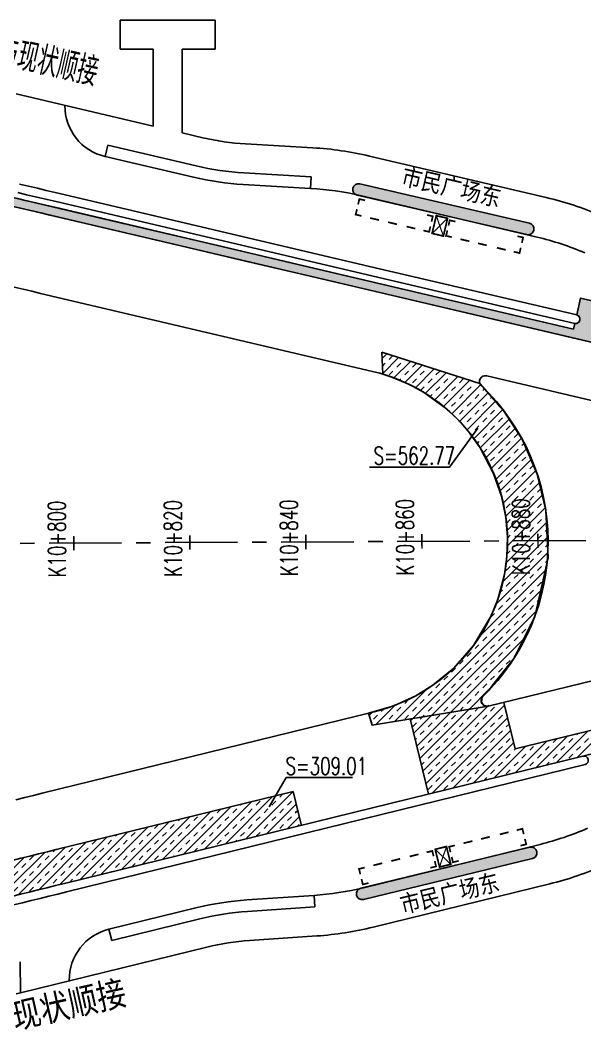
# Model space of a CAD drawing. Extents: x 113363 to 119694, y 18926 to 19620.
# Drawn here: x 114958 to 115055.3, y 19186 to 19360.8 of the extents above; entities that cross this region are included whole.
import ezdxf
from ezdxf.enums import TextEntityAlignment as Align

# ---------------------------------------------------------------- set-up
doc = ezdxf.new("R2010")
doc.units = 0
doc.linetypes.add('CENTER', pattern=[2, 1.25, -0.25, 0.25, -0.25])
doc.linetypes.add('CONTINOUS', pattern=[0])
for name, color, linetype in [('AXIS', 2, 'Continuous'), ('SZ-ZH-DIM', 7, 'Continuous'), ('人行道', 1, 'Continuous'), ('公交站', 3, 'Continuous'), ('对应标注', 1, 'Continuous'), ('树池绿化', 3, 'Continuous'), ('现状', 5, 'Continuous'), ('计量填充层2', 241, 'Continuous'), ('设计范围', 4, 'Continuous'), ('辅助填充', 3, 'Continuous')]:
    doc.layers.add(name, color=color, linetype=linetype)
doc.styles.add('hysztext', font='txtd.shx', dxfattribs={"width": 0.7, "bigfont": 'hztxt.shx'})
doc.styles.get("Standard").update_dxf_attribs({"font": 'txtd.shx', "width": 0.7, "bigfont": 'hztxt.shx'})
doc.styles.add('txtd', font='txtd.shx', dxfattribs={"width": 0.7, "bigfont": 'hztxt.shx'})
doc.styles.add('XBT', font='', dxfattribs={"width": 0.85})
doc.styles.get('XBT').set_extended_font_data('宋体')

# ---------------------------------------------------------------- blocks, each defined once
blk = doc.blocks.new('公交站台8')
at = {"layer": '公交站'}
blk.add_hatch(color=256, dxfattribs=at).paths.add_polyline_path([(14.94, -2.35, 1), (14.94, -0.35), (-15.06, -0.35, 1), (-15.06, -2.35)])
at = {"layer": '公交站', "linetype": 'Continuous'}
for points in [[(-14.56, 2, 0.3, 0.3, 0), (-14.57, 2.96, 0.3, 0.3, 0), (-13.55, 2.96, 0.3, 0.3, 0)], [(-10.45, 2.97, 0.3, 0.3, 0), (-12.02, 2.97, 0.3, 0.3, 0)], [(-7.27, 2.98, 0.3, 0.3, 0), (-8.83, 2.97, 0.3, 0.3, 0)], [(-4.01, 2.99, 0.3, 0.3, 0), (-5.57, 2.98, 0.3, 0.3, 0)], [(-1.56, 2.04, 0.3, 0.3, 0), (-1.57, 2.99, 0.3, 0.3, 0), (-2.58, 2.99, 0.3, 0.3, 0)], [(1, 0, 0.2, 0.2, 0), (-1.01, 3.14, 0.2, 0.2, 0)], [(0.99, 3.15, 0.2, 0.2, 0), (-1, 0, 0.2, 0.2, 0)], [(1.44, 2.04, 0.3, 0.3, 0), (1.43, 3, 0.3, 0.3, 0), (2.45, 3, 0.3, 0.3, 0)], [(5.55, 3.01, 0.3, 0.3, 0), (3.98, 3.01, 0.3, 0.3, 0)], [(8.64, 3.02, 0.3, 0.3, 0), (7.08, 3.01, 0.3, 0.3, 0)], [(11.99, 3.03, 0.3, 0.3, 0), (10.43, 3.02, 0.3, 0.3, 0)], [(14.44, 2.08, 0.3, 0.3, 0), (14.43, 3.03, 0.3, 0.3, 0), (13.42, 3.03, 0.3, 0.3, 0)], [(-14.56, 1.16, 0.3, 0.3, 0), (-14.56, 0.21, 0.3, 0.3, 0), (-13.55, 0.21, 0.3, 0.3, 0)], [(-1.56, 1.2, 0.3, 0.3, 0), (-1.56, 0.24, 0.3, 0.3, 0), (-2.57, 0.24, 0.3, 0.3, 0)], [(1.44, 1.2, 0.3, 0.3, 0), (1.44, 0.25, 0.3, 0.3, 0), (2.45, 0.25, 0.3, 0.3, 0)], [(14.44, 1.24, 0.3, 0.3, 0), (14.44, 0.28, 0.3, 0.3, 0), (13.43, 0.28, 0.3, 0.3, 0)]]:
    blk.add_lwpolyline(points, format="xyseb", dxfattribs=at)
blk.add_lwpolyline([(0.99, 3.15, 0.3, 0.3, 0), (-1.01, 3.14, 0.3, 0.3, 0), (-1, 0, 0.3, 0.3, 0), (1, 0, 0.3, 0.3, 0)], format="xyseb", close=True, dxfattribs=at)
at = {"layer": '公交站'}
blk.add_lwpolyline([(14.94, -0.35, -1), (14.94, -2.35), (-15.06, -2.35, -1), (-15.06, -0.35)], format="xyb", close=True, dxfattribs=at)
at = {"layer": '公交站', "style": 'XBT', "width": 0.85}
blk.add_attdef('公交站台', text='', height=3, dxfattribs=at).set_placement((-7.29, -7.56), align=Align.BOTTOM_LEFT)
blk = doc.blocks.new('公交站台7')
at = {"layer": '公交站'}
blk.add_hatch(color=256, dxfattribs=at).paths.add_polyline_path([(-15.06, 2.35, 1), (-15.06, 0.35), (14.94, 0.35, 1), (14.94, 2.35)])
blk.add_lwpolyline([(14.94, 0.35, 1), (14.94, 2.35), (-15.06, 2.35, 1), (-15.06, 0.35)], format="xyb", close=True, dxfattribs=at)
at = {"layer": '公交站', "linetype": 'Continuous'}
blk.add_lwpolyline([(0.99, -3.15, 0.3, 0.3, 0), (-1.01, -3.14, 0.3, 0.3, 0), (-1, 0, 0.3, 0.3, 0), (1, 0, 0.3, 0.3, 0)], format="xyseb", close=True, dxfattribs=at)
for points in [[(1, 0, 0.2, 0.2, 0), (-1.01, -3.14, 0.2, 0.2, 0)], [(0.99, -3.15, 0.2, 0.2, 0), (-1, 0, 0.2, 0.2, 0)], [(-14.56, -1.16, 0.3, 0.3, 0), (-14.56, -0.21, 0.3, 0.3, 0), (-13.55, -0.21, 0.3, 0.3, 0)], [(-1.56, -1.2, 0.3, 0.3, 0), (-1.56, -0.24, 0.3, 0.3, 0), (-2.57, -0.24, 0.3, 0.3, 0)], [(1.44, -1.2, 0.3, 0.3, 0), (1.44, -0.25, 0.3, 0.3, 0), (2.45, -0.25, 0.3, 0.3, 0)], [(14.44, -1.24, 0.3, 0.3, 0), (14.44, -0.28, 0.3, 0.3, 0), (13.43, -0.28, 0.3, 0.3, 0)], [(-14.56, -2, 0.3, 0.3, 0), (-14.57, -2.96, 0.3, 0.3, 0), (-13.55, -2.96, 0.3, 0.3, 0)], [(-10.45, -2.97, 0.3, 0.3, 0), (-12.02, -2.97, 0.3, 0.3, 0)], [(-7.27, -2.98, 0.3, 0.3, 0), (-8.83, -2.97, 0.3, 0.3, 0)], [(-4.01, -2.99, 0.3, 0.3, 0), (-5.57, -2.98, 0.3, 0.3, 0)], [(-1.56, -2.04, 0.3, 0.3, 0), (-1.57, -2.99, 0.3, 0.3, 0), (-2.58, -2.99, 0.3, 0.3, 0)], [(1.44, -2.04, 0.3, 0.3, 0), (1.43, -3, 0.3, 0.3, 0), (2.45, -3, 0.3, 0.3, 0)], [(5.55, -3.01, 0.3, 0.3, 0), (3.98, -3.01, 0.3, 0.3, 0)], [(8.64, -3.02, 0.3, 0.3, 0), (7.08, -3.01, 0.3, 0.3, 0)], [(11.99, -3.03, 0.3, 0.3, 0), (10.43, -3.02, 0.3, 0.3, 0)], [(14.44, -2.08, 0.3, 0.3, 0), (14.43, -3.03, 0.3, 0.3, 0), (13.42, -3.03, 0.3, 0.3, 0)]]:
    blk.add_lwpolyline(points, format="xyseb", dxfattribs=at)
at = {"layer": '公交站', "style": 'XBT', "width": 0.85}
blk.add_attdef('公交站台', text='', height=3, dxfattribs=at).set_placement((-7.29, 3.31), align=Align.BOTTOM_LEFT)

msp = doc.modelspace()

# ---------------------------------------------------------------- hatches: boundary and pattern name
at = {"layer": '计量填充层2'}
h = msp.add_hatch(dxfattribs=at)
h.set_pattern_fill('TRANS', color=256, scale=0.3, angle=45, style=0)
h.paths.add_polyline_path([(114676.45, 19303.319), (114676.852, 19301.873), (114774.965, 19325.946), (114785.597, 19328.539), (114793.198, 19330.344), (114798.595, 19331.579), (114808.349, 19333.677), (114815.183, 19335.014), (114823.781, 19336.503), (114833.939, 19337.944), (114840.923, 19338.731), (114848.657, 19339.411), (114857.205, 19339.931), (114868.313, 19340.242), (114877.786, 19340.185), (114886.579, 19339.866), (114896.364, 19339.207), (114906.313, 19338.209), (114917.793, 19336.641), (114926.66, 19335.136), (114934.338, 19333.66), (114943.97, 19331.63), (114951.767, 19329.882), (114959.574, 19328.073), (114973.448, 19324.817), (114983.524, 19322.451), (114996.861, 19319.32), (115008.509, 19316.585), (115108.453, 19293.117), (115106.515, 19283.77), (115108.597, 19283.345), (115113.471, 19282.395), (115118.787, 19281.443), (115123.722, 19280.65), (115126.969, 19302.156), (115124.563, 19302.532), (115120.578, 19303.207), (115118.051, 19303.666), (115113.49, 19304.546), (115110.9, 19305.074), (115109.851, 19299.979), (115054.615, 19312.949), (115053.929, 19310.028), (115054.277, 19309.839), (115054.481, 19309.493), (115054.412, 19308.933), (115054.088, 19308.625), (115053.586, 19308.568), (115053.357, 19307.594), (115004.89, 19318.975), (114992.833, 19321.806), (114980.944, 19324.598), (114967.918, 19327.656), (114960.654, 19329.361), (114955.299, 19330.608), (114948.528, 19332.154), (114941.486, 19333.704), (114932.608, 19335.535), (114924.79, 19336.997), (114916.297, 19338.387), (114908.233, 19339.49), (114902.694, 19340.119), (114893.148, 19340.963), (114883.768, 19341.497), (114874.254, 19341.741), (114867.386, 19341.732), (114859.133, 19341.515), (114847.587, 19340.834), (114837.035, 19339.823), (114827.419, 19338.576), (114818.499, 19337.138), (114809.104, 19335.361), (114800.31, 19333.499), (114792.871, 19331.808), (114781.615, 19329.118), (114773.342, 19327.092), (114765.561, 19325.183), (114756.098, 19322.861), (114748.337, 19320.957), (114740.65, 19319.071), (114732.761, 19317.135), (114726.947, 19315.709), (114719.515, 19313.885), (114708.533, 19311.191)])
h = msp.add_hatch(dxfattribs=at)
h.set_pattern_fill('TRANS', color=256, scale=0.3, angle=45, style=0)
h.paths.add_polyline_path([(115038.701, 19242.638), (115037.911, 19242.775), (115037.509, 19243.309), (115037.663, 19244.209), (115038.32, 19244.88), (115038.32, 19244.877), (115043.148, 19250.921), (115046.715, 19258.088), (115048.996, 19268.194), (115048.611, 19276.424), (115047.145, 19282.599), (115044.614, 19288.5), (115041.321, 19293.598), (115037.244, 19298.243), (115020.319, 19303.606), (115020.508, 19299.844), (115022.082, 19299.325), (115025.132, 19298.034), (115027.553, 19296.707), (115031.251, 19294.051), (115033.313, 19292.149), (115035.294, 19289.936), (115037.32, 19287.118), (115039.616, 19282.747), (115040.976, 19278.807), (115041.716, 19275.202), (115042.004, 19271.78), (115041.903, 19268.356), (115041.479, 19265.297), (115040.33, 19261.019), (115039.196, 19258.229), (115036.158, 19253.102), (115032.747, 19249.211), (115029.16, 19246.263), (115026.222, 19244.446), (115022.386, 19242.704), (115018.062, 19241.435), (115018.662, 19239.338)])
h = msp.add_hatch(dxfattribs=at)
h.set_pattern_fill('TRANS', color=256, scale=0.3, angle=45, style=0)
h.paths.add_polyline_path([(115041.354, 19243.289), (115039.828, 19242.914, -0.3265726), (115039.173, 19243.184), (115039.149, 19242.867), (115025.205, 19240.465), (115028.387, 19227.494), (115055.017, 19234.028), (115079.297, 19239.985), (115078.344, 19243.87), (115043.32, 19235.276)])
h = msp.add_hatch(dxfattribs=at)
h.set_pattern_fill('TRANS', color=256, scale=0.3, angle=45, style=0)
h.paths.add_polyline_path([(114964.201, 19217.924), (114962.684, 19217.551), (114961.166, 19217.179), (114959.649, 19216.808), (114958.131, 19216.437), (114956.614, 19216.067), (114955.525, 19215.803), (114956.94, 19209.972), (114958.034, 19210.238), (114959.555, 19210.608), (114961.075, 19210.98), (114962.595, 19211.352), (114964.113, 19211.724), (114965.631, 19212.096), (115006.473, 19222.117), (115005.058, 19227.948)])

# ---------------------------------------------------------------- linework, layer by layer
at = {"layer": 'AXIS', "color": 211, "linetype": 'CENTER', "ltscale": 10}
msp.add_line((113543.008, 19263.619), (119536.495, 19293.532), dxfattribs=at)
at = {"layer": 'SZ-ZH-DIM'}
for points in [[(114967.24, 19271.977, 0.25, 0.25, 0), (114967.252, 19269.477, 0.25, 0.25, 0)], [(114987.239, 19272.077, 0.25, 0.25, 0), (114987.252, 19269.577, 0.25, 0.25, 0)], [(115007.239, 19272.177, 0.25, 0.25, 0), (115007.252, 19269.677, 0.25, 0.25, 0)], [(115027.239, 19272.277, 0.25, 0.25, 0), (115027.251, 19269.777, 0.25, 0.25, 0)], [(115047.239, 19272.377, 0.25, 0.25, 0), (115047.251, 19269.877, 0.25, 0.25, 0)]]:
    msp.add_lwpolyline(points, format="xyseb", dxfattribs=at)
at = {"layer": '人行道', "linetype": 'Continuous'}
msp.add_line((114975.237, 19360.8), (114991.6, 19360.8), dxfattribs=at)
at = {"layer": '人行道', "ltscale": 10}
for p, q in [((114975.237, 19360.8), (114975.237, 19355.8)), ((114991.6, 19360.8), (114991.6, 19355.8)), ((114975.237, 19355.8), (114980.918, 19355.8)), ((114980.918, 19355.8), (114980.918, 19342.58)), ((114985.918, 19355.8), (114991.6, 19355.8)), ((114985.918, 19355.8), (114985.918, 19341.406)), ((114957.3, 19348.126), (114980.918, 19342.58)), ((114985.918, 19341.406), (114989.486, 19340.568)), ((114996.849, 19339.5), (115008.45, 19338.834)), ((115018.211, 19337.418), (115048.698, 19330.26)), ((115049.287, 19212.029), (115018.873, 19204.566)), ((115009.127, 19203.054), (114997.533, 19202.272)), ((114990.181, 19201.13), (114958.072, 19193.252))]:
    msp.add_line(p, q, dxfattribs=at)
msp.add_lwpolyline([(114958.072, 19193.271), (114957.312, 19193.089)], dxfattribs=at)
for centre, radius, start, end in [((114999.316, 19382.429), 43, 256.78581, 266.71206), ((115005.181, 19281.928), 57, 76.78581, 86.71206), ((115035.668, 19274.769), 57, 66.85956, 76.78581), ((115035.704, 19267.387), 57, 283.78556, 293.7118), ((115005.29, 19259.924), 57, 273.85931, 283.78556), ((115000.428, 19159.369), 43, 93.85931, 103.78556)]:
    msp.add_arc(centre, radius, start, end, dxfattribs=at)
at = {"layer": '对应标注', "linetype": 'CONTINOUS'}
for p, q in [((115036.874, 19290.552), (115032.033, 19283.808)), ((115032.033, 19283.808), (115018.24, 19283.808)), ((115000.907, 19225.302), (115003.857, 19230.334)), ((115015.298, 19230.334), (115003.857, 19230.334))]:
    msp.add_line(p, q, dxfattribs=at)
at = {"layer": '树池绿化'}
for p, q in [((114972.643, 19337.333), (114973.1, 19339.28)), ((114972.643, 19337.333), (114973.1, 19339.28)), ((114973.1, 19339.28), (114988.343, 19335.7)), ((114973.1, 19339.28), (114988.343, 19335.7)), ((114996.563, 19334.508), (115008.163, 19333.842)), ((114996.563, 19334.508), (115008.163, 19333.842)), ((115008.163, 19333.842), (115008.049, 19331.845)), ((115008.656, 19210.038), (115008.79, 19208.042)), ((115008.79, 19208.042), (114997.197, 19207.26)), ((115008.79, 19208.042), (114997.197, 19207.26)), ((114988.99, 19205.986), (114973.783, 19202.255)), ((114988.99, 19205.986), (114973.783, 19202.255)), ((114973.783, 19202.255), (114973.306, 19204.198)), ((114973.783, 19202.255), (114973.306, 19204.198))]:
    msp.add_line(p, q, dxfattribs=at)
for centre, start, end in [((114999.316, 19382.429), 256.78581, 266.71206), ((114999.316, 19382.429), 256.78581, 266.71206), ((115000.428, 19159.369), 93.85931, 103.78556), ((115000.428, 19159.369), 93.85931, 103.78556)]:
    msp.add_arc(centre, 48, start, end, dxfattribs=at)
at = {"layer": '现状'}
for p, q in [((114965.7, 19346.153), (114965.7, 19346.094)), ((114972.643, 19337.333), (114987.886, 19333.753)), ((114996.448, 19332.512), (115008.049, 19331.845)), ((114965.529, 19330.785), (115018.236, 19318.409)), ((115016.611, 19330.604), (115047.097, 19323.445)), ((114965.186, 19329.325), (115017.893, 19316.949)), ((115018.236, 19318.409), (115053.929, 19310.028)), ((115017.893, 19316.949), (115053.586, 19308.568)), ((114961.529, 19313.749), (115018.758, 19300.311)), ((115038.417, 19299.547), (115083.799, 19288.891)), ((115083.834, 19253.712), (115038.701, 19242.638)), ((115019.05, 19241.678), (114961.819, 19227.635)), ((115055.017, 19234.028), (114965.631, 19212.096)), ((115055.375, 19232.571), (114965.989, 19210.64)), ((115047.619, 19218.827), (115017.205, 19211.365)), ((115008.656, 19210.038), (114997.062, 19209.256)), ((114988.513, 19207.929), (114973.306, 19204.198)), ((114958.072, 19193.252), (114958.019, 19198.569)), ((114966.452, 19195.308), (114966.451, 19195.367))]:
    msp.add_line(p, q, dxfattribs=at)
for points in [[(114965.529, 19330.785), (114964.007, 19331.143), (114962.485, 19331.5), (114960.961, 19331.857), (114959.436, 19332.213), (114957.91, 19332.569)], [(114965.186, 19329.325), (114963.664, 19329.682), (114962.142, 19330.039), (114960.619, 19330.396), (114959.095, 19330.752), (114957.571, 19331.108)], [(114961.529, 19313.749), (114960.009, 19314.106), (114958.49, 19314.462), (114956.974, 19314.817)], [(114961.819, 19227.636), (114960.302, 19227.263), (114958.788, 19226.892), (114957.274, 19226.522)], [(114965.631, 19212.096), (114964.113, 19211.724), (114962.595, 19211.352), (114961.075, 19210.98), (114959.555, 19210.608), (114958.034, 19210.238), (114956.512, 19209.868)], [(114965.988, 19210.64), (114964.47, 19210.267), (114962.952, 19209.895), (114961.432, 19209.523), (114959.911, 19209.151), (114958.388, 19208.78), (114956.865, 19208.41)]]:
    msp.add_lwpolyline(points, dxfattribs=at)
for centre, radius, start, end in [((114974.7, 19346.094), 9, 180, 256.78581), ((114999.316, 19382.429), 50, 256.78581, 266.71206), ((115005.181, 19281.928), 50, 76.78581, 86.71206), ((115035.668, 19274.769), 50, 66.85956, 76.78581), ((115053.757, 19309.298), 0.75, 256.78581, 76.78581), ((115011.866, 19270.959), 30.15, 283.78556, 76.78581), ((115038.188, 19298.573), 1, 76.78581, 226.37128), ((115011.866, 19270.959), 37.15, 314.20009, 46.37128), ((115038.463, 19243.609), 1, 134.20009, 283.78556), ((115055.196, 19233.299), 0.75, 283.78556, 103.78556), ((115035.704, 19267.387), 50, 283.78556, 293.7118), ((115005.29, 19259.924), 50, 273.85931, 283.78556), ((115000.428, 19159.369), 50, 93.85931, 103.78556), ((114975.451, 19195.457), 9, 103.78556, 180.57123)]:
    msp.add_arc(centre, radius, start, end, dxfattribs=at)
at = {"layer": '计量填充层2'}
for p, q in [((114964.957, 19328.352), (115017.664, 19315.975)), ((114964.615, 19326.891), (115017.321, 19314.515)), ((115017.664, 19315.975), (115053.357, 19307.594)), ((115017.321, 19314.515), (115108.453, 19293.117)), ((115054.615, 19312.949), (115053.929, 19310.028)), ((115054.615, 19312.949), (115109.851, 19299.979)), ((115053.586, 19308.568), (115053.357, 19307.594)), ((115041.354, 19243.289), (115043.32, 19235.276)), ((115078.344, 19243.87), (115043.32, 19235.276)), ((115025.205, 19240.465), (115028.387, 19227.494)), ((115079.297, 19239.985), (115055.017, 19234.028)), ((115005.058, 19227.948), (114964.201, 19217.924)), ((115006.501, 19222.003), (115005.058, 19227.948))]:
    msp.add_line(p, q, dxfattribs=at)
for points in [[(114964.957, 19328.352), (114963.436, 19328.709), (114961.914, 19329.066), (114960.391, 19329.423), (114958.868, 19329.779), (114957.344, 19330.134)], [(114964.614, 19326.891), (114963.093, 19327.248), (114961.571, 19327.606), (114960.049, 19327.962), (114958.526, 19328.318), (114957.003, 19328.673)], [(115036.603, 19242.292), (115018.662, 19239.338), (115018.062, 19241.435), (115022.386, 19242.704), (115026.222, 19244.446), (115029.16, 19246.263), (115032.747, 19249.211), (115036.158, 19253.102), (115039.196, 19258.229), (115040.33, 19261.019), (115041.479, 19265.297), (115041.903, 19268.356), (115042.004, 19271.78), (115041.716, 19275.202), (115040.976, 19278.807), (115039.616, 19282.747), (115037.32, 19287.118), (115035.294, 19289.936), (115033.313, 19292.149), (115031.251, 19294.051), (115027.553, 19296.707), (115025.132, 19298.034), (115022.082, 19299.325), (115020.508, 19299.844), (115020.319, 19303.606)], [(115020.319, 19303.606), (115037.244, 19298.243), (115041.321, 19293.598), (115044.614, 19288.5), (115047.145, 19282.599), (115048.611, 19276.424), (115048.996, 19268.194), (115046.715, 19258.088), (115043.148, 19250.921), (115039.485, 19246.335), (115038.735, 19245.304), (115037.663, 19244.209), (115037.509, 19243.309), (115037.911, 19242.775), (115038.701, 19242.638), (115036.603, 19242.292)], [(114964.201, 19217.924), (114962.684, 19217.551), (114961.166, 19217.179), (114959.649, 19216.808), (114958.131, 19216.437), (114956.614, 19216.067), (114955.525, 19215.803)]]:
    msp.add_lwpolyline(points, dxfattribs=at)
at = {"layer": '辅助填充', "linetype": 'CONTINOUS'}
for points in [[(115109.851, 19299.979), (115054.615, 19312.949), (115053.929, 19310.028), (115054.277, 19309.839), (115054.481, 19309.493), (115054.412, 19308.933), (115054.088, 19308.625), (115053.586, 19308.568), (115053.357, 19307.594), (115004.89, 19318.975), (114992.833, 19321.806), (114980.944, 19324.598), (114967.918, 19327.656), (114960.654, 19329.361), (114955.299, 19330.608)], [(114951.767, 19329.882), (114959.574, 19328.073), (114973.448, 19324.817), (114983.524, 19322.451), (114996.861, 19319.32), (115008.509, 19316.585), (115108.453, 19293.117)]]:
    msp.add_lwpolyline(points, dxfattribs=at)

# ---------------------------------------------------------------- block references
at = {"layer": '公交站'}
ref = msp.add_blockref('公交站台7', (115030.7, 19326.915), dxfattribs=dict(at, rotation=346.9291980449718))
ref.add_attrib('公交站台', '市民广场东', dxfattribs={"height": 3, "rotation": 346.9292, "style": 'XBT', "width": 0.85}).set_placement((115023.323, 19331.699), align=Align.BOTTOM_LEFT)
ref = msp.add_blockref('公交站台8', (115031.264, 19215.16), dxfattribs=dict(at, rotation=13.64216782236016))
ref.add_attrib('公交站台', '市民广场东', dxfattribs={"height": 3, "rotation": 13.64217, "style": 'XBT', "width": 0.85}).set_placement((115024.136, 19206.018), align=Align.BOTTOM_LEFT)

# ---------------------------------------------------------------- texts
at = {"layer": 'SZ-ZH-DIM', "style": 'hysztext', "width": 0.7}
for s, p in [(' K10+880', (115046.745, 19271.124)), (' K10+800', (114966.746, 19270.725)), (' K10+820', (114986.746, 19270.825)), (' K10+840', (115006.745, 19270.924)), (' K10+860', (115026.745, 19271.024))]:
    msp.add_text(s, height=3, rotation=90.28596, dxfattribs=at).set_placement(p, align=Align.BOTTOM_CENTER)
at = {"layer": '对应标注', "linetype": 'CONTINOUS', "style": 'txtd', "width": 0.7}
for s, p in [('S=562.77', (115018.945, 19284.294)), ('S=309.01', (115003.768, 19230.82))]:
    msp.add_text(s, height=3, dxfattribs=at).set_placement(p)
at = {"layer": '设计范围', "linetype": 'Continuous', "width": 0.7}
msp.add_attdef('与现状顺接', text='与现状顺接', height=5, rotation=347.31932, dxfattribs=at).set_placement((114953.394, 19351.687), align=Align.BOTTOM_LEFT)
at = {"layer": '设计范围', "linetype": 'Continuous'}
msp.add_attdef('与现状顺接', text='与现状顺接', height=5, rotation=12.62131, dxfattribs=at).set_placement((114952.613, 19183.92), align=Align.BOTTOM_LEFT)

doc.saveas('drawing.dxf')
